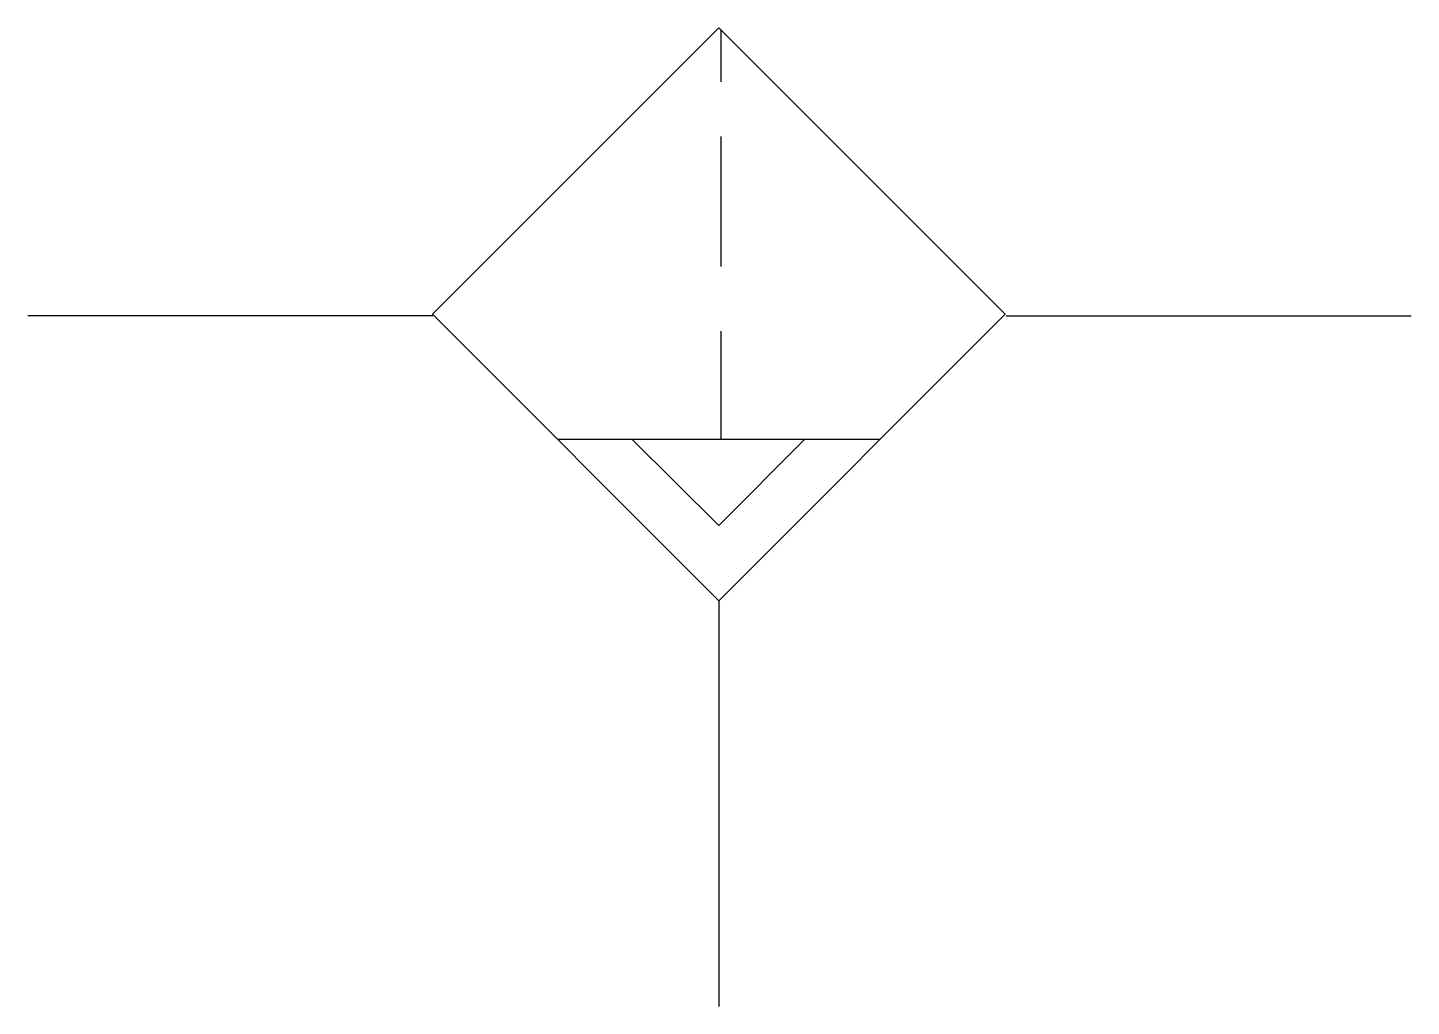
# Model space of a CAD drawing. Extents: x 213 to 247.1, y 467.9 to 492.
import ezdxf

# ---------------------------------------------------------------- set-up
doc = ezdxf.new("R2010")
doc.units = 0
doc.header["$LTSCALE"] = 5
doc.header["$MEASUREMENT"] = 0
doc.layers.add('11', color=1, linetype='CONTINUOUS')
doc.layers.add('12', color=2, linetype='CONTINUOUS')

msp = doc.modelspace()

# ---------------------------------------------------------------- linework, layer by layer
at = {"layer": '11'}
for p, q in [((222.968, 484.94), (230.039, 492.011)), ((230.039, 492.011), (237.11, 484.94)), ((222.978, 484.899), (212.978, 484.899)), ((230.039, 477.869), (222.968, 484.94)), ((237.11, 484.94), (230.039, 477.869)), ((237.132, 484.899), (247.132, 484.899)), ((234.016, 481.846), (226.063, 481.846)), ((227.9, 481.849), (230.035, 479.728)), ((230.035, 479.728), (232.157, 481.849)), ((230.042, 477.861), (230.042, 467.861))]:
    msp.add_line(p, q, dxfattribs=at)
at = {"layer": '12'}
for p, q in [((230.087, 491.964), (230.087, 490.676)), ((230.087, 489.322), (230.087, 486.122)), ((230.087, 484.522), (230.087, 481.846))]:
    msp.add_line(p, q, dxfattribs=at)

doc.saveas('drawing.dxf')
